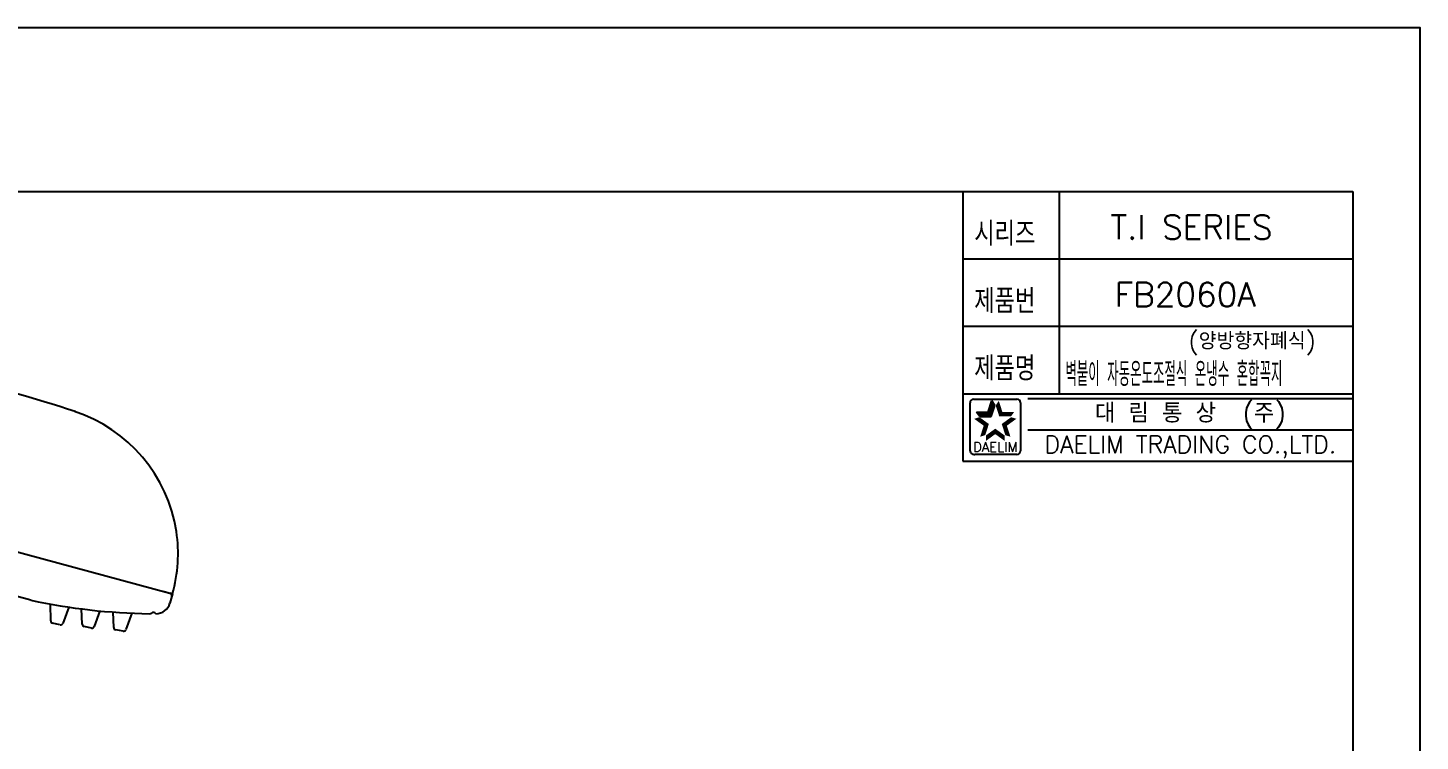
# Model space of a CAD drawing. Extents: x 374 to 968, y -8627 to -8207.
# Drawn here: x 678.4 to 967.7, y -8355.4 to -8207.2 of the extents above; entities that cross this region are included whole.
import ezdxf
from ezdxf.enums import TextEntityAlignment as Align

# ---------------------------------------------------------------- set-up
doc = ezdxf.new("R2010")
doc.units = 0
doc.header["$LTSCALE"] = 5
doc.header["$MEASUREMENT"] = 0
doc.layers.get('0').update_dxf_attribs({"color": 2, "linetype": 'CONTINUOUS'})
doc.layers.add('D', color=2, linetype='CONTINUOUS')
doc.layers.add('DWG', color=7, linetype='CONTINUOUS')
doc.styles.add('GHS', font='romans', dxfattribs={"bigfont": 'ghs'})
doc.styles.add('ROMANS', font='ROMANS.shx', dxfattribs={"height": 3.5})

msp = doc.modelspace()

# ---------------------------------------------------------------- linework, layer by layer
at = {"color": 4}
for p, q in [((404.68, -8241.21), (953.68, -8241.21)), ((953.68, -8241.21), (953.68, -8616.21))]:
    msp.add_line(p, q, dxfattribs=at)
at = {"color": 7}
for p, q in [((872.68, -8241.21), (872.68, -8297.21)), ((892.68, -8241.21), (892.68, -8283.21)), ((872.68, -8255.21), (953.68, -8255.21)), ((872.68, -8269.21), (953.68, -8269.21)), ((872.68, -8283.21), (953.68, -8283.21)), ((872.68, -8297.21), (953.68, -8297.21))]:
    msp.add_line(p, q, dxfattribs=at)
at = {"color": 2, "linetype": 'Continuous'}
for p, q in [((874.9, -8284.33), (883.9, -8284.33)), ((886.18, -8284.21), (953.68, -8284.21)), ((874.15, -8295.08), (874.15, -8285.08)), ((884.65, -8285.08), (884.65, -8295.08)), ((886.18, -8290.71), (953.68, -8290.71)), ((883.9, -8295.83), (875.15, -8295.83))]:
    msp.add_line(p, q, dxfattribs=at)
at = {"color": 2}
for p, q in [((877.92, -8287.03), (878.66, -8284.72)), ((879.33, -8285.64), (878.66, -8284.72)), ((876.16, -8287.95), (875.49, -8287.03)), ((875.49, -8287.03), (877.92, -8287.03)), ((878.58, -8287.95), (879.33, -8285.64)), ((876.16, -8287.95), (878.58, -8287.95))]:
    msp.add_line(p, q, dxfattribs=at)
msp.add_lwpolyline([(967.68, -8627.21), (967.68, -8207.21), (373.68, -8207.21), (373.68, -8627.21)], close=True)
at = {"color": 2, "linetype": 'Continuous'}
for centre, radius, start, end in [((874.9, -8285.08), 0.75, 90, 180), ((883.9, -8285.08), 0.75, 0, 90), ((875.03, -8294.95), 0.884, 188.1301, 278.1301), ((883.9, -8295.08), 0.75, 270, 0)]:
    msp.add_arc(centre, radius, start, end, dxfattribs=at)
at = {"color": 2}
for points in [[(877.92, -8287.03), (878.58, -8287.95), (878.66, -8284.72), (879.33, -8285.64)], [(880.14, -8284.72), (879.48, -8285.64), (880.89, -8287.03), (880.23, -8287.95)], [(875.49, -8287.03), (876.16, -8287.95), (877.92, -8287.03), (878.58, -8287.95)], [(880.89, -8287.03), (880.23, -8287.95), (883.32, -8287.03), (882.65, -8287.95)], [(877, -8289.86), (878.07, -8289.51), (875.03, -8288.44), (876.11, -8288.09)], [(876.25, -8292.17), (877.32, -8291.82), (877, -8289.86), (878.07, -8289.51)], [(879.4, -8291.61), (879.4, -8290.48), (877.44, -8293.04), (877.44, -8291.9)], [(881.37, -8293.04), (881.37, -8291.9), (879.4, -8291.61), (879.4, -8290.48)], [(883.77, -8288.44), (882.7, -8288.09), (881.81, -8289.86), (880.74, -8289.51)], [(881.81, -8289.86), (880.74, -8289.51), (882.56, -8292.17), (881.49, -8291.82)]]:
    msp.add_solid(points, dxfattribs=at)
at = {"layer": 'DWG'}
for p, q in [((674.65, -8315.62), (707.93, -8324.65)), ((679.05, -8326.13), (672.29, -8324.3)), ((706.5, -8324.26), (708.43, -8324.78)), ((708.43, -8324.78), (707.91, -8326.7)), ((683.15, -8330.42), (683.12, -8326.93)), ((686.91, -8327.55), (685.65, -8330.92)), ((689.69, -8331.11), (689.58, -8327.92)), ((685.08, -8331.24), (683.55, -8330.91)), ((693.39, -8328.34), (692.2, -8331.57)), ((696.24, -8331.8), (696.13, -8328.58)), ((700.02, -8328.81), (698.75, -8332.23)), ((691.63, -8331.89), (690.09, -8331.59)), ((698.19, -8332.55), (696.65, -8332.28))]:
    msp.add_line(p, q, dxfattribs=at)
for centre, radius, start, end in [((609.06, -8524.06), 250, 71.5328, 83.9031), ((678.33, -8316.62), 31.3, 8.7377, 71.7867), ((679.09, -8316.39), 30.52, 344.0331, 8.5303), ((707.82, -8325.14), 0.5, 344.8204, 74.8204), ((705.59, -8201.59), 127.34, 257.9723, 269.1166), ((705.01, -8325.93), 3, 269.7343, 344.8204), ((683.65, -8330.42), 0.5, 180.522, 257.8204), ((685.19, -8330.75), 0.5, 257.8204, 339.6071), ((703.69, -8328.22), 0.7, 264.3334, 303.664), ((704.47, -8329.38), 0.7, 40.3537, 123.664), ((690.19, -8331.1), 0.5, 182.0529, 258.8204), ((691.73, -8331.4), 0.5, 258.8204, 339.6682), ((696.74, -8331.78), 0.5, 182.0529, 259.8204), ((698.28, -8332.06), 0.5, 259.8204, 339.6682)]:
    msp.add_arc(centre, radius, start, end, dxfattribs=at)

# ---------------------------------------------------------------- texts
at = {"color": 7, "style": 'GHS'}
for s, p in [('T.I SERIES', (920.18, -8248.63)), ('FB2060A', (918.87, -8262.63))]:
    msp.add_text(s, height=5, dxfattribs=at).set_placement(p, align=Align.MIDDLE)
at = {"style": 'GHS'}
msp.add_text('(양방향자폐식)', height=3.5, dxfattribs=at).set_placement((919.57, -8274.03))
at = {"style": 'GHS', "width": 0.45}
msp.add_text('벽붙이 자동온도조절식 온냉수 혼합꼭지', height=5, dxfattribs=at).set_placement((893.97, -8281.65))
at = {"color": 7, "linetype": 'Continuous'}
for s, height, style, p in [('대 림 통 상  (주)', 4, 'GHS', (919.94, -8287.52)), ('DAELIM TRADING CO.,LTD.', 3.6, 'ROMANS', (919.94, -8294.29))]:
    msp.add_text(s, height=height, dxfattribs=dict(at, style=style)).set_placement(p, align=Align.MIDDLE)
at = {"color": 2, "linetype": 'Continuous', "style": 'ROMANS'}
msp.add_text('DAELIM', height=2, dxfattribs=at).set_placement((879.4, -8295.28), align=Align.CENTER)
at = {"layer": 'D', "style": 'GHS', "width": 0.8}
for s, p in [('시리즈', (875.02, -8252.48)), ('제품번', (875.02, -8266.48)), ('제품명', (875.02, -8280.48))]:
    msp.add_text(s, height=5, dxfattribs=at).set_placement(p)

doc.saveas('drawing.dxf')
